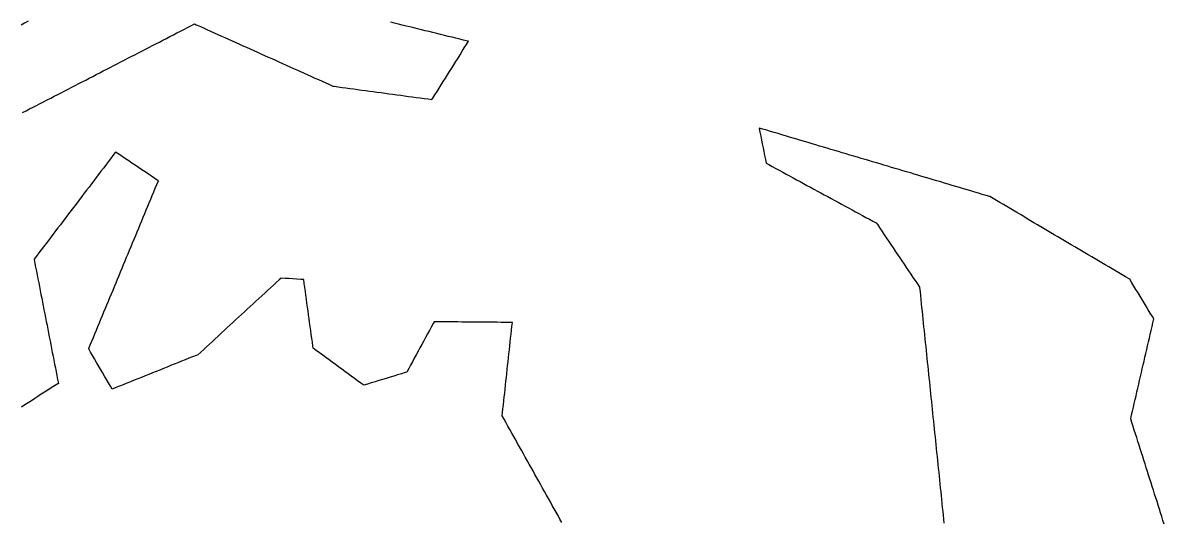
# Model space of a CAD drawing. Header units: millimetres. Extents: x 230 to 3347, y 514 to 5196.
# Drawn here: x 2326.4 to 2615.6, y 3927.3 to 4053.6 of the extents above; entities that cross this region are included whole.
import ezdxf

# ---------------------------------------------------------------- set-up
doc = ezdxf.new("R2010")
doc.units = ezdxf.units.MM
doc.layers.add('ALL_ISLANDS', color=7, linetype='Continuous')
doc.layers.add('OUTLINE_ISLAND_01', color=7, linetype='Continuous')

msp = doc.modelspace()

# ---------------------------------------------------------------- linework, layer by layer
at = {"layer": 'ALL_ISLANDS'}
for points in [[(2327.7464, 4054.0721), (2326.8834, 4053.567), (2326.0203, 4053.0619)], [(2326.3734, 4030.8659), (2327.262, 4031.3247), (2328.1505, 4031.7834), (2329.0391, 4032.2422), (2329.9276, 4032.701), (2330.8162, 4033.1597), (2331.7048, 4033.6185), (2332.5933, 4034.0773), (2333.4819, 4034.536), (2334.3704, 4034.9948), (2335.259, 4035.4536), (2336.1475, 4035.9123), (2337.0361, 4036.3711), (2337.9246, 4036.8299), (2338.8132, 4037.2886), (2339.7018, 4037.7474), (2340.5903, 4038.2062), (2341.4789, 4038.665), (2342.3674, 4039.1237), (2343.256, 4039.5825), (2344.1445, 4040.0413), (2345.0331, 4040.5), (2345.9216, 4040.9588), (2346.8102, 4041.4176), (2347.6988, 4041.8763), (2348.5873, 4042.3351), (2349.4759, 4042.7939), (2350.3644, 4043.2526), (2351.253, 4043.7114), (2352.1415, 4044.1702), (2353.0301, 4044.6289), (2353.9186, 4045.0877), (2354.8072, 4045.5465), (2355.6958, 4046.0052), (2356.5843, 4046.464), (2357.4729, 4046.9228), (2358.3614, 4047.3816), (2359.25, 4047.8403), (2360.1385, 4048.2991), (2361.0271, 4048.7579), (2361.9156, 4049.2166), (2362.8042, 4049.6754), (2363.6928, 4050.1342), (2364.5813, 4050.5929), (2365.4699, 4051.0517), (2366.3584, 4051.5105), (2367.247, 4051.9692), (2368.1355, 4052.428), (2369.0241, 4052.8868), (2369.9127, 4053.3455), (2370.355, 4053.1468), (2371.2671, 4052.7369), (2372.1792, 4052.327), (2373.0914, 4051.9171), (2374.0035, 4051.5072), (2374.9156, 4051.0974), (2375.8278, 4050.6875), (2376.7399, 4050.2776), (2377.6521, 4049.8677), (2378.5642, 4049.4578), (2379.4763, 4049.0479), (2380.3885, 4048.638), (2381.3006, 4048.2282), (2382.2127, 4047.8183), (2383.1249, 4047.4084), (2384.037, 4046.9985), (2384.9492, 4046.5886), (2385.8613, 4046.1787), (2386.7734, 4045.7688), (2387.6856, 4045.359), (2388.5977, 4044.9491), (2389.5098, 4044.5392), (2390.422, 4044.1293), (2391.3341, 4043.7194), (2392.2463, 4043.3095), (2393.1584, 4042.8997), (2394.0705, 4042.4898), (2394.9827, 4042.0799), (2395.8948, 4041.67), (2396.8069, 4041.2601), (2397.7191, 4040.8502), (2398.6312, 4040.4403), (2399.5434, 4040.0305), (2400.4555, 4039.6206), (2401.3676, 4039.2107), (2402.2798, 4038.8008), (2403.1919, 4038.3909), (2404.104, 4037.981), (2405.0162, 4037.5711), (2405.3253, 4037.5293), (2406.3163, 4037.3951), (2407.3072, 4037.2609), (2408.2982, 4037.1268), (2409.2891, 4036.9926), (2410.2801, 4036.8584), (2411.2711, 4036.7243), (2412.262, 4036.5901), (2413.253, 4036.4559), (2414.2439, 4036.3218), (2415.2349, 4036.1876), (2416.2258, 4036.0534), (2417.2168, 4035.9192), (2418.2078, 4035.7851), (2419.1987, 4035.6509), (2420.1897, 4035.5167), (2421.1806, 4035.3826), (2422.1716, 4035.2484), (2423.1626, 4035.1142), (2424.1535, 4034.98), (2425.1445, 4034.8459), (2426.1354, 4034.7117), (2427.1264, 4034.5775), (2428.1173, 4034.4434), (2429.1083, 4034.3092), (2430.0993, 4034.175), (2430.324, 4034.5333), (2430.8552, 4035.3805), (2431.3865, 4036.2277), (2431.9178, 4037.0749), (2432.4491, 4037.9221), (2432.9803, 4038.7693), (2433.5116, 4039.6165), (2434.0429, 4040.4637), (2434.5742, 4041.3109), (2435.1055, 4042.1581), (2435.6367, 4043.0053), (2436.168, 4043.8525), (2436.6993, 4044.6997), (2437.2306, 4045.5469), (2437.7618, 4046.3941), (2438.2931, 4047.2413), (2438.8244, 4048.0885), (2439.3557, 4048.9357), (2439.0895, 4049.0009), (2438.1182, 4049.2389), (2437.147, 4049.4768), (2436.1757, 4049.7148), (2435.2044, 4049.9528), (2434.2331, 4050.1907), (2433.2619, 4050.4287), (2432.2906, 4050.6666), (2431.3193, 4050.9046), (2430.348, 4051.1425), (2429.3768, 4051.3805), (2428.4055, 4051.6184), (2427.4342, 4051.8564), (2426.4629, 4052.0944), (2425.4917, 4052.3323), (2424.5204, 4052.5703), (2423.5491, 4052.8082), (2422.5778, 4053.0462), (2421.6066, 4053.2841), (2420.6353, 4053.5221), (2419.664, 4053.76)], [(2615.6385, 3926.5256), (2615.3359, 3927.4787), (2615.0333, 3928.4318), (2614.7307, 3929.3849), (2614.4281, 3930.338), (2614.1255, 3931.2912), (2613.8229, 3932.2443), (2613.5203, 3933.1974), (2613.2177, 3934.1505), (2612.9151, 3935.1036), (2612.6125, 3936.0567), (2612.3099, 3937.0099), (2612.0073, 3937.963), (2611.7047, 3938.9161), (2611.4021, 3939.8692), (2611.0995, 3940.8223), (2610.7969, 3941.7754), (2610.4943, 3942.7286), (2610.1917, 3943.6817), (2609.8891, 3944.6348), (2609.5865, 3945.5879), (2609.2838, 3946.541), (2608.9812, 3947.4941), (2608.6786, 3948.4473), (2608.376, 3949.4004), (2608.0734, 3950.3535), (2607.7708, 3951.3066), (2607.4682, 3952.2597), (2607.1656, 3953.2128), (2607.1707, 3953.2347), (2607.3958, 3954.209), (2607.6208, 3955.1834), (2607.8459, 3956.1577), (2608.071, 3957.1321), (2608.2961, 3958.1064), (2608.5211, 3959.0807), (2608.7462, 3960.0551), (2608.9713, 3961.0294), (2609.1964, 3962.0038), (2609.4215, 3962.9781), (2609.6465, 3963.9524), (2609.8716, 3964.9268), (2610.0967, 3965.9011), (2610.3218, 3966.8755), (2610.5468, 3967.8498), (2610.7719, 3968.8242), (2610.997, 3969.7985), (2611.2221, 3970.7728), (2611.4471, 3971.7472), (2611.6722, 3972.7215), (2611.8973, 3973.6959), (2612.1224, 3974.6702), (2612.3475, 3975.6445), (2612.5725, 3976.6189), (2612.7976, 3977.5932), (2613.0227, 3978.5676), (2612.6466, 3979.1867), (2612.1275, 3980.0414), (2611.6083, 3980.8961), (2611.0892, 3981.7508), (2610.57, 3982.6055), (2610.0509, 3983.4601), (2609.5317, 3984.3148), (2609.0126, 3985.1695), (2608.4934, 3986.0242), (2607.9743, 3986.8789), (2607.4551, 3987.7336), (2606.936, 3988.5883), (2606.7415, 3988.7032), (2605.8807, 3989.212), (2605.0198, 3989.7208), (2604.1589, 3990.2296), (2603.298, 3990.7384), (2602.4371, 3991.2472), (2601.5763, 3991.756), (2600.7154, 3992.2648), (2599.8545, 3992.7736), (2598.9936, 3993.2825), (2598.1327, 3993.7913), (2597.2718, 3994.3001), (2596.411, 3994.8089), (2595.5501, 3995.3177), (2594.6892, 3995.8265), (2593.8283, 3996.3353), (2592.9674, 3996.8441), (2592.1066, 3997.3529), (2591.2457, 3997.8617), (2590.3848, 3998.3705), (2589.5239, 3998.8793), (2588.663, 3999.3881), (2587.8022, 3999.8969), (2586.9413, 4000.4058), (2586.0804, 4000.9146), (2585.2195, 4001.4234), (2584.3586, 4001.9322), (2583.4978, 4002.441), (2582.6369, 4002.9498), (2581.776, 4003.4586), (2580.9151, 4003.9674), (2580.0542, 4004.4762), (2579.1934, 4004.985), (2578.3325, 4005.4938), (2577.4716, 4006.0026), (2576.6107, 4006.5114), (2575.7498, 4007.0203), (2574.889, 4007.5291), (2574.0281, 4008.0379), (2573.1672, 4008.5467), (2572.3063, 4009.0555), (2571.4454, 4009.5643), (2570.5058, 4009.8439), (2569.5473, 4010.129), (2568.5888, 4010.4142), (2567.6304, 4010.6994), (2566.6719, 4010.9846), (2565.7134, 4011.2698), (2564.7549, 4011.5549), (2563.7965, 4011.8401), (2562.838, 4012.1253), (2561.8795, 4012.4105), (2560.921, 4012.6957), (2559.9626, 4012.9808), (2559.0041, 4013.266), (2558.0456, 4013.5512), (2557.0872, 4013.8364), (2556.1287, 4014.1216), (2555.1702, 4014.4067), (2554.2117, 4014.6919), (2553.2533, 4014.9771), (2552.2948, 4015.2623), (2551.3363, 4015.5475), (2550.3778, 4015.8326), (2549.4194, 4016.1178), (2548.4609, 4016.403), (2547.5024, 4016.6882), (2546.5439, 4016.9734), (2545.5855, 4017.2585), (2544.627, 4017.5437), (2543.6685, 4017.8289), (2542.71, 4018.1141), (2541.7516, 4018.3993), (2540.7931, 4018.6844), (2539.8346, 4018.9696), (2538.8761, 4019.2548), (2537.9177, 4019.54), (2536.9592, 4019.8252), (2536.0007, 4020.1103), (2535.0422, 4020.3955), (2534.0838, 4020.6807), (2533.1253, 4020.9659), (2532.1668, 4021.2511), (2531.2084, 4021.5362), (2530.2499, 4021.8214), (2529.2914, 4022.1066), (2528.3329, 4022.3918), (2527.3745, 4022.677), (2526.416, 4022.9621), (2525.4575, 4023.2473), (2524.499, 4023.5325), (2523.5406, 4023.8177), (2522.5821, 4024.1029), (2521.6236, 4024.388), (2520.6651, 4024.6732), (2519.7067, 4024.9584), (2518.7482, 4025.2436), (2517.7897, 4025.5288), (2516.8312, 4025.8139), (2515.8728, 4026.0991), (2514.9143, 4026.3843), (2513.9558, 4026.6695), (2512.9973, 4026.9547), (2513.0171, 4026.8555), (2513.2128, 4025.8748), (2513.4085, 4024.8942), (2513.6042, 4023.9135), (2513.7999, 4022.9328), (2513.9955, 4021.9522), (2514.1912, 4020.9715), (2514.3869, 4019.9908), (2514.5826, 4019.0102), (2514.7783, 4018.0295), (2515.4556, 4017.6619), (2516.3344, 4017.1848), (2517.2133, 4016.7077), (2518.0921, 4016.2306), (2518.971, 4015.7536), (2519.8499, 4015.2765), (2520.7287, 4014.7994), (2521.6076, 4014.3224), (2522.4865, 4013.8453), (2523.3653, 4013.3682), (2524.2442, 4012.8912), (2525.1231, 4012.4141), (2526.0019, 4011.937), (2526.8808, 4011.46), (2527.7597, 4010.9829), (2528.6385, 4010.5058), (2529.5174, 4010.0288), (2530.3963, 4009.5517), (2531.2751, 4009.0746), (2532.154, 4008.5975), (2533.0329, 4008.1205), (2533.9117, 4007.6434), (2534.7906, 4007.1663), (2535.6695, 4006.6893), (2536.5483, 4006.2122), (2537.4272, 4005.7351), (2538.3061, 4005.2581), (2539.1849, 4004.781), (2540.0638, 4004.3039), (2540.9427, 4003.8269), (2541.8215, 4003.3498), (2542.7004, 4002.8727), (2543.0418, 4002.3654), (2543.6001, 4001.5357), (2544.1583, 4000.7061), (2544.7166, 3999.8764), (2545.2749, 3999.0468), (2545.8332, 3998.2171), (2546.3914, 3997.3875), (2546.9497, 3996.5578), (2547.508, 3995.7282), (2548.0663, 3994.8985), (2548.6246, 3994.0689), (2549.1828, 3993.2392), (2549.7411, 3992.4095), (2550.2994, 3991.5799), (2550.8577, 3990.7502), (2551.4159, 3989.9206), (2551.9742, 3989.0909), (2552.5325, 3988.2613), (2553.0908, 3987.4316), (2553.6491, 3986.602), (2553.6637, 3986.4603), (2553.7665, 3985.4656), (2553.8693, 3984.4709), (2553.9721, 3983.4762), (2554.075, 3982.4815), (2554.1778, 3981.4868), (2554.2806, 3980.4921), (2554.3834, 3979.4974), (2554.4862, 3978.5027), (2554.589, 3977.508), (2554.6918, 3976.5133), (2554.7947, 3975.5186), (2554.8975, 3974.5239), (2555.0003, 3973.5292), (2555.1031, 3972.5345), (2555.2059, 3971.5398), (2555.3087, 3970.5451), (2555.4115, 3969.5504), (2555.5144, 3968.5557), (2555.6172, 3967.561), (2555.72, 3966.5663), (2555.8228, 3965.5716), (2555.9256, 3964.5769), (2556.0284, 3963.5821), (2556.1312, 3962.5874), (2556.2341, 3961.5927), (2556.3369, 3960.598), (2556.4397, 3959.6033), (2556.5425, 3958.6086), (2556.6453, 3957.6139), (2556.7481, 3956.6192), (2556.8509, 3955.6245), (2556.9538, 3954.6298), (2557.0566, 3953.6351), (2557.1594, 3952.6404), (2557.2622, 3951.6457), (2557.365, 3950.651), (2557.4678, 3949.6563), (2557.5706, 3948.6616), (2557.6734, 3947.6669), (2557.7763, 3946.6722), (2557.8791, 3945.6775), (2557.9819, 3944.6828), (2558.0847, 3943.6881), (2558.1875, 3942.6934), (2558.2903, 3941.6987), (2558.3931, 3940.704), (2558.496, 3939.7093), (2558.5988, 3938.7146), (2558.7016, 3937.7199), (2558.8044, 3936.7252), (2558.9072, 3935.7305), (2559.01, 3934.7358), (2559.1128, 3933.7411), (2559.2157, 3932.7464), (2559.3185, 3931.7517), (2559.4213, 3930.757), (2559.5241, 3929.7623), (2559.6269, 3928.7676), (2559.7297, 3927.7729), (2559.8325, 3926.7782)], [(2463.0254, 3926.9234), (2462.5373, 3927.7962), (2462.0493, 3928.669), (2461.5612, 3929.5418), (2461.0731, 3930.4146), (2460.5851, 3931.2874), (2460.097, 3932.1602), (2459.609, 3933.033), (2459.1209, 3933.9058), (2458.6329, 3934.7787), (2458.1448, 3935.6515), (2457.6567, 3936.5243), (2457.1687, 3937.3971), (2456.6806, 3938.2699), (2456.1926, 3939.1427), (2455.7045, 3940.0155), (2455.2164, 3940.8883), (2454.7284, 3941.7611), (2454.2403, 3942.634), (2453.7523, 3943.5068), (2453.2642, 3944.3796), (2452.7761, 3945.2524), (2452.2881, 3946.1252), (2451.8, 3946.998), (2451.312, 3947.8708), (2450.8239, 3948.7436), (2450.3359, 3949.6164), (2449.8478, 3950.4893), (2449.3597, 3951.3621), (2448.8717, 3952.2349), (2448.3836, 3953.1077), (2447.8956, 3953.9805), (2447.9834, 3954.7877), (2448.0916, 3955.7818), (2448.1998, 3956.776), (2448.3081, 3957.7701), (2448.4163, 3958.7642), (2448.5245, 3959.7584), (2448.6327, 3960.7525), (2448.7409, 3961.7466), (2448.8491, 3962.7407), (2448.9573, 3963.7349), (2449.0655, 3964.729), (2449.1737, 3965.7231), (2449.2819, 3966.7173), (2449.3901, 3967.7114), (2449.4984, 3968.7055), (2449.6066, 3969.6996), (2449.7148, 3970.6938), (2449.823, 3971.6879), (2449.9312, 3972.682), (2450.0394, 3973.6761), (2450.1476, 3974.6703), (2450.2558, 3975.6644), (2450.364, 3976.6585), (2450.4722, 3977.6527), (2449.6487, 3977.6598), (2448.6487, 3977.6684), (2447.6488, 3977.6771), (2446.6488, 3977.6857), (2445.6489, 3977.6943), (2444.6489, 3977.703), (2443.6489, 3977.7116), (2442.649, 3977.7202), (2441.649, 3977.7289), (2440.649, 3977.7375), (2439.6491, 3977.7462), (2438.6491, 3977.7548), (2437.6492, 3977.7634), (2436.6492, 3977.7721), (2435.6492, 3977.7807), (2434.6493, 3977.7893), (2433.6493, 3977.798), (2432.6493, 3977.8066), (2431.6494, 3977.8153), (2430.6494, 3977.8239), (2430.4025, 3977.369), (2429.9254, 3976.4901), (2429.4483, 3975.6113), (2428.9712, 3974.7324), (2428.4941, 3973.8535), (2428.017, 3972.9747), (2427.5399, 3972.0958), (2427.0628, 3971.217), (2426.5857, 3970.3381), (2426.1086, 3969.4593), (2425.6315, 3968.5804), (2425.1545, 3967.7016), (2424.6774, 3966.8227), (2424.2003, 3965.9439), (2423.7232, 3965.065), (2423.3177, 3964.9414), (2422.3612, 3964.6497), (2421.4047, 3964.358), (2420.4481, 3964.0663), (2419.4916, 3963.7747), (2418.5351, 3963.483), (2417.5786, 3963.1913), (2416.6221, 3962.8997), (2415.6655, 3962.608), (2414.709, 3962.3163), (2413.7525, 3962.0246), (2412.796, 3961.733), (2412.0728, 3962.2651), (2411.2673, 3962.8578), (2410.4619, 3963.4505), (2409.6564, 3964.0432), (2408.851, 3964.6358), (2408.0455, 3965.2285), (2407.2401, 3965.8212), (2406.4347, 3966.4138), (2405.6292, 3967.0065), (2404.8238, 3967.5992), (2404.0183, 3968.1919), (2403.2129, 3968.7845), (2402.4074, 3969.3772), (2401.602, 3969.9699), (2400.7965, 3970.5625), (2399.9911, 3971.1552), (2399.9218, 3971.661), (2399.7861, 3972.6518), (2399.6504, 3973.6425), (2399.5146, 3974.6333), (2399.3789, 3975.624), (2399.2432, 3976.6148), (2399.1075, 3977.6055), (2398.9718, 3978.5962), (2398.836, 3979.587), (2398.7003, 3980.5777), (2398.5646, 3981.5685), (2398.4289, 3982.5592), (2398.2931, 3983.55), (2398.1574, 3984.5407), (2398.0217, 3985.5315), (2397.886, 3986.5222), (2397.7502, 3987.513), (2397.6145, 3988.5037), (2396.8608, 3988.5546), (2395.8631, 3988.622), (2394.8654, 3988.6893), (2393.8676, 3988.7567), (2392.8699, 3988.824), (2391.8722, 3988.8914), (2391.3855, 3988.4433), (2390.6499, 3987.766), (2389.9142, 3987.0886), (2389.1786, 3986.4113), (2388.4429, 3985.7339), (2387.7072, 3985.0566), (2386.9716, 3984.3792), (2386.2359, 3983.7019), (2385.5003, 3983.0245), (2384.7646, 3982.3472), (2384.0289, 3981.6698), (2383.2933, 3980.9925), (2382.5576, 3980.3152), (2381.8219, 3979.6378), (2381.0863, 3978.9605), (2380.3506, 3978.2831), (2379.615, 3977.6058), (2378.8793, 3976.9284), (2378.1436, 3976.2511), (2377.408, 3975.5737), (2376.6723, 3974.8964), (2375.9366, 3974.219), (2375.201, 3973.5417), (2374.4653, 3972.8643), (2373.7297, 3972.187), (2372.994, 3971.5096), (2372.2583, 3970.8323), (2371.5227, 3970.1549), (2370.787, 3969.4776), (2370.3845, 3969.3163), (2369.4563, 3968.9443), (2368.528, 3968.5724), (2367.5998, 3968.2004), (2366.6715, 3967.8285), (2365.7432, 3967.4565), (2364.815, 3967.0846), (2363.8867, 3966.7126), (2362.9585, 3966.3407), (2362.0302, 3965.9687), (2361.102, 3965.5968), (2360.1737, 3965.2248), (2359.2455, 3964.8528), (2358.3172, 3964.4809), (2357.389, 3964.1089), (2356.4607, 3963.737), (2355.5325, 3963.365), (2354.6042, 3962.9931), (2353.676, 3962.6211), (2352.7477, 3962.2492), (2351.8195, 3961.8772), (2350.8912, 3961.5053), (2349.963, 3961.1333), (2349.0347, 3960.7613), (2348.6224, 3961.4736), (2348.1215, 3962.339), (2347.6205, 3963.2045), (2347.1195, 3964.07), (2346.6185, 3964.9354), (2346.1175, 3965.8009), (2345.6165, 3966.6663), (2345.1156, 3967.5318), (2344.6146, 3968.3972), (2344.1136, 3969.2627), (2343.6126, 3970.1281), (2343.1116, 3970.9936), (2343.146, 3971.0766), (2343.5291, 3972.0003), (2343.9122, 3972.924), (2344.2953, 3973.8477), (2344.6784, 3974.7714), (2345.0615, 3975.6952), (2345.4445, 3976.6189), (2345.8276, 3977.5426), (2346.2107, 3978.4663), (2346.5938, 3979.39), (2346.9769, 3980.3137), (2347.36, 3981.2374), (2347.7431, 3982.1611), (2348.1262, 3983.0849), (2348.5092, 3984.0086), (2348.8923, 3984.9323), (2349.2754, 3985.856), (2349.6585, 3986.7797), (2350.0416, 3987.7034), (2350.4247, 3988.6271), (2350.8078, 3989.5508), (2351.1908, 3990.4746), (2351.5739, 3991.3983), (2351.957, 3992.322), (2352.3401, 3993.2457), (2352.7232, 3994.1694), (2353.1063, 3995.0931), (2353.4894, 3996.0168), (2353.8724, 3996.9405), (2354.2555, 3997.8643), (2354.6386, 3998.788), (2355.0217, 3999.7117), (2355.4048, 4000.6354), (2355.7879, 4001.5591), (2356.171, 4002.4828), (2356.554, 4003.4065), (2356.9371, 4004.3302), (2357.3202, 4005.254), (2357.7033, 4006.1777), (2358.0864, 4007.1014), (2358.4695, 4008.0251), (2358.8526, 4008.9488), (2359.2357, 4009.8725), (2359.6187, 4010.7962), (2360.0018, 4011.7199), (2360.3849, 4012.6437), (2360.768, 4013.5674), (2360.7268, 4013.5951), (2359.8966, 4014.1526), (2359.0664, 4014.7101), (2358.2363, 4015.2677), (2357.4061, 4015.8252), (2356.576, 4016.3827), (2355.7458, 4016.9402), (2354.9157, 4017.4978), (2354.0855, 4018.0553), (2353.2553, 4018.6128), (2352.4252, 4019.1704), (2351.595, 4019.7279), (2350.7649, 4020.2854), (2349.9347, 4020.843), (2349.8604, 4020.7453), (2349.255, 4019.9494), (2348.6496, 4019.1535), (2348.0442, 4018.3576), (2347.4388, 4017.5617), (2346.8334, 4016.7658), (2346.228, 4015.9699), (2345.6225, 4015.1739), (2345.0171, 4014.378), (2344.4117, 4013.5821), (2343.8063, 4012.7862), (2343.2009, 4011.9903), (2342.5955, 4011.1944), (2341.9901, 4010.3985), (2341.3846, 4009.6026), (2340.7792, 4008.8067), (2340.1738, 4008.0108), (2339.5684, 4007.2148), (2338.963, 4006.4189), (2338.3576, 4005.623), (2337.7522, 4004.8271), (2337.1467, 4004.0312), (2336.5413, 4003.2353), (2335.9359, 4002.4394), (2335.3305, 4001.6435), (2334.7251, 4000.8476), (2334.1197, 4000.0516), (2333.5143, 3999.2557), (2332.9088, 3998.4598), (2332.3034, 3997.6639), (2331.698, 3996.868), (2331.0926, 3996.0721), (2330.4872, 3995.2762), (2329.8818, 3994.4803), (2329.2764, 3993.6844), (2329.2901, 3993.6143), (2329.4821, 3992.633), (2329.6742, 3991.6516), (2329.8662, 3990.6702), (2330.0583, 3989.6888), (2330.2504, 3988.7074), (2330.4424, 3987.726), (2330.6345, 3986.7446), (2330.8265, 3985.7633), (2331.0186, 3984.7819), (2331.2106, 3983.8005), (2331.4027, 3982.8191), (2331.5948, 3981.8377), (2331.7868, 3980.8563), (2331.9789, 3979.875), (2332.1709, 3978.8936), (2332.363, 3977.9122), (2332.5551, 3976.9308), (2332.7471, 3975.9494), (2332.9392, 3974.968), (2333.1312, 3973.9867), (2333.3233, 3973.0053), (2333.5154, 3972.0239), (2333.7074, 3971.0425), (2333.8995, 3970.0611), (2334.0915, 3969.0797), (2334.2836, 3968.0984), (2334.4756, 3967.117), (2334.6677, 3966.1356), (2334.8598, 3965.1542), (2335.0518, 3964.1728), (2335.2439, 3963.1914), (2335.4359, 3962.2101), (2335.3172, 3962.1338), (2334.476, 3961.5931), (2333.6347, 3961.0525), (2332.7935, 3960.5118), (2331.9522, 3959.9712), (2331.111, 3959.4305), (2330.2697, 3958.8899), (2329.4285, 3958.3492), (2328.5872, 3957.8086), (2327.746, 3957.2679), (2326.9047, 3956.7273), (2326.0635, 3956.1866)]]:
    msp.add_lwpolyline(points, dxfattribs=at)
at = {"layer": 'OUTLINE_ISLAND_01'}
for points in [[(2327.7464, 4054.0721), (2326.8834, 4053.567), (2326.0203, 4053.0619)], [(2326.3734, 4030.8659), (2327.262, 4031.3247), (2328.1505, 4031.7834), (2329.0391, 4032.2422), (2329.9276, 4032.701), (2330.8162, 4033.1597), (2331.7048, 4033.6185), (2332.5933, 4034.0773), (2333.4819, 4034.536), (2334.3704, 4034.9948), (2335.259, 4035.4536), (2336.1475, 4035.9123), (2337.0361, 4036.3711), (2337.9246, 4036.8299), (2338.8132, 4037.2886), (2339.7018, 4037.7474), (2340.5903, 4038.2062), (2341.4789, 4038.665), (2342.3674, 4039.1237), (2343.256, 4039.5825), (2344.1445, 4040.0413), (2345.0331, 4040.5), (2345.9216, 4040.9588), (2346.8102, 4041.4176), (2347.6988, 4041.8763), (2348.5873, 4042.3351), (2349.4759, 4042.7939), (2350.3644, 4043.2526), (2351.253, 4043.7114), (2352.1415, 4044.1702), (2353.0301, 4044.6289), (2353.9186, 4045.0877), (2354.8072, 4045.5465), (2355.6958, 4046.0052), (2356.5843, 4046.464), (2357.4729, 4046.9228), (2358.3614, 4047.3816), (2359.25, 4047.8403), (2360.1385, 4048.2991), (2361.0271, 4048.7579), (2361.9156, 4049.2166), (2362.8042, 4049.6754), (2363.6928, 4050.1342), (2364.5813, 4050.5929), (2365.4699, 4051.0517), (2366.3584, 4051.5105), (2367.247, 4051.9692), (2368.1355, 4052.428), (2369.0241, 4052.8868), (2369.9127, 4053.3455), (2370.355, 4053.1468), (2371.2671, 4052.7369), (2372.1792, 4052.327), (2373.0914, 4051.9171), (2374.0035, 4051.5072), (2374.9156, 4051.0974), (2375.8278, 4050.6875), (2376.7399, 4050.2776), (2377.6521, 4049.8677), (2378.5642, 4049.4578), (2379.4763, 4049.0479), (2380.3885, 4048.638), (2381.3006, 4048.2282), (2382.2127, 4047.8183), (2383.1249, 4047.4084), (2384.037, 4046.9985), (2384.9492, 4046.5886), (2385.8613, 4046.1787), (2386.7734, 4045.7688), (2387.6856, 4045.359), (2388.5977, 4044.9491), (2389.5098, 4044.5392), (2390.422, 4044.1293), (2391.3341, 4043.7194), (2392.2463, 4043.3095), (2393.1584, 4042.8997), (2394.0705, 4042.4898), (2394.9827, 4042.0799), (2395.8948, 4041.67), (2396.8069, 4041.2601), (2397.7191, 4040.8502), (2398.6312, 4040.4403), (2399.5434, 4040.0305), (2400.4555, 4039.6206), (2401.3676, 4039.2107), (2402.2798, 4038.8008), (2403.1919, 4038.3909), (2404.104, 4037.981), (2405.0162, 4037.5711), (2405.3253, 4037.5293), (2406.3163, 4037.3951), (2407.3072, 4037.2609), (2408.2982, 4037.1268), (2409.2891, 4036.9926), (2410.2801, 4036.8584), (2411.2711, 4036.7243), (2412.262, 4036.5901), (2413.253, 4036.4559), (2414.2439, 4036.3218), (2415.2349, 4036.1876), (2416.2258, 4036.0534), (2417.2168, 4035.9192), (2418.2078, 4035.7851), (2419.1987, 4035.6509), (2420.1897, 4035.5167), (2421.1806, 4035.3826), (2422.1716, 4035.2484), (2423.1626, 4035.1142), (2424.1535, 4034.98), (2425.1445, 4034.8459), (2426.1354, 4034.7117), (2427.1264, 4034.5775), (2428.1173, 4034.4434), (2429.1083, 4034.3092), (2430.0993, 4034.175), (2430.324, 4034.5333), (2430.8552, 4035.3805), (2431.3865, 4036.2277), (2431.9178, 4037.0749), (2432.4491, 4037.9221), (2432.9803, 4038.7693), (2433.5116, 4039.6165), (2434.0429, 4040.4637), (2434.5742, 4041.3109), (2435.1055, 4042.1581), (2435.6367, 4043.0053), (2436.168, 4043.8525), (2436.6993, 4044.6997), (2437.2306, 4045.5469), (2437.7618, 4046.3941), (2438.2931, 4047.2413), (2438.8244, 4048.0885), (2439.3557, 4048.9357), (2439.0895, 4049.0009), (2438.1182, 4049.2389), (2437.147, 4049.4768), (2436.1757, 4049.7148), (2435.2044, 4049.9528), (2434.2331, 4050.1907), (2433.2619, 4050.4287), (2432.2906, 4050.6666), (2431.3193, 4050.9046), (2430.348, 4051.1425), (2429.3768, 4051.3805), (2428.4055, 4051.6184), (2427.4342, 4051.8564), (2426.4629, 4052.0944), (2425.4917, 4052.3323), (2424.5204, 4052.5703), (2423.5491, 4052.8082), (2422.5778, 4053.0462), (2421.6066, 4053.2841), (2420.6353, 4053.5221), (2419.664, 4053.76)], [(2615.6385, 3926.5256), (2615.3359, 3927.4787), (2615.0333, 3928.4318), (2614.7307, 3929.3849), (2614.4281, 3930.338), (2614.1255, 3931.2912), (2613.8229, 3932.2443), (2613.5203, 3933.1974), (2613.2177, 3934.1505), (2612.9151, 3935.1036), (2612.6125, 3936.0567), (2612.3099, 3937.0099), (2612.0073, 3937.963), (2611.7047, 3938.9161), (2611.4021, 3939.8692), (2611.0995, 3940.8223), (2610.7969, 3941.7754), (2610.4943, 3942.7286), (2610.1917, 3943.6817), (2609.8891, 3944.6348), (2609.5865, 3945.5879), (2609.2838, 3946.541), (2608.9812, 3947.4941), (2608.6786, 3948.4473), (2608.376, 3949.4004), (2608.0734, 3950.3535), (2607.7708, 3951.3066), (2607.4682, 3952.2597), (2607.1656, 3953.2128), (2607.1707, 3953.2347), (2607.3958, 3954.209), (2607.6208, 3955.1834), (2607.8459, 3956.1577), (2608.071, 3957.1321), (2608.2961, 3958.1064), (2608.5211, 3959.0807), (2608.7462, 3960.0551), (2608.9713, 3961.0294), (2609.1964, 3962.0038), (2609.4215, 3962.9781), (2609.6465, 3963.9524), (2609.8716, 3964.9268), (2610.0967, 3965.9011), (2610.3218, 3966.8755), (2610.5468, 3967.8498), (2610.7719, 3968.8242), (2610.997, 3969.7985), (2611.2221, 3970.7728), (2611.4471, 3971.7472), (2611.6722, 3972.7215), (2611.8973, 3973.6959), (2612.1224, 3974.6702), (2612.3475, 3975.6445), (2612.5725, 3976.6189), (2612.7976, 3977.5932), (2613.0227, 3978.5676), (2612.6466, 3979.1867), (2612.1275, 3980.0414), (2611.6083, 3980.8961), (2611.0892, 3981.7508), (2610.57, 3982.6055), (2610.0509, 3983.4601), (2609.5317, 3984.3148), (2609.0126, 3985.1695), (2608.4934, 3986.0242), (2607.9743, 3986.8789), (2607.4551, 3987.7336), (2606.936, 3988.5883), (2606.7415, 3988.7032), (2605.8807, 3989.212), (2605.0198, 3989.7208), (2604.1589, 3990.2296), (2603.298, 3990.7384), (2602.4371, 3991.2472), (2601.5763, 3991.756), (2600.7154, 3992.2648), (2599.8545, 3992.7736), (2598.9936, 3993.2825), (2598.1327, 3993.7913), (2597.2718, 3994.3001), (2596.411, 3994.8089), (2595.5501, 3995.3177), (2594.6892, 3995.8265), (2593.8283, 3996.3353), (2592.9674, 3996.8441), (2592.1066, 3997.3529), (2591.2457, 3997.8617), (2590.3848, 3998.3705), (2589.5239, 3998.8793), (2588.663, 3999.3881), (2587.8022, 3999.8969), (2586.9413, 4000.4058), (2586.0804, 4000.9146), (2585.2195, 4001.4234), (2584.3586, 4001.9322), (2583.4978, 4002.441), (2582.6369, 4002.9498), (2581.776, 4003.4586), (2580.9151, 4003.9674), (2580.0542, 4004.4762), (2579.1934, 4004.985), (2578.3325, 4005.4938), (2577.4716, 4006.0026), (2576.6107, 4006.5114), (2575.7498, 4007.0203), (2574.889, 4007.5291), (2574.0281, 4008.0379), (2573.1672, 4008.5467), (2572.3063, 4009.0555), (2571.4454, 4009.5643), (2570.5058, 4009.8439), (2569.5473, 4010.129), (2568.5888, 4010.4142), (2567.6304, 4010.6994), (2566.6719, 4010.9846), (2565.7134, 4011.2698), (2564.7549, 4011.5549), (2563.7965, 4011.8401), (2562.838, 4012.1253), (2561.8795, 4012.4105), (2560.921, 4012.6957), (2559.9626, 4012.9808), (2559.0041, 4013.266), (2558.0456, 4013.5512), (2557.0872, 4013.8364), (2556.1287, 4014.1216), (2555.1702, 4014.4067), (2554.2117, 4014.6919), (2553.2533, 4014.9771), (2552.2948, 4015.2623), (2551.3363, 4015.5475), (2550.3778, 4015.8326), (2549.4194, 4016.1178), (2548.4609, 4016.403), (2547.5024, 4016.6882), (2546.5439, 4016.9734), (2545.5855, 4017.2585), (2544.627, 4017.5437), (2543.6685, 4017.8289), (2542.71, 4018.1141), (2541.7516, 4018.3993), (2540.7931, 4018.6844), (2539.8346, 4018.9696), (2538.8761, 4019.2548), (2537.9177, 4019.54), (2536.9592, 4019.8252), (2536.0007, 4020.1103), (2535.0422, 4020.3955), (2534.0838, 4020.6807), (2533.1253, 4020.9659), (2532.1668, 4021.2511), (2531.2084, 4021.5362), (2530.2499, 4021.8214), (2529.2914, 4022.1066), (2528.3329, 4022.3918), (2527.3745, 4022.677), (2526.416, 4022.9621), (2525.4575, 4023.2473), (2524.499, 4023.5325), (2523.5406, 4023.8177), (2522.5821, 4024.1029), (2521.6236, 4024.388), (2520.6651, 4024.6732), (2519.7067, 4024.9584), (2518.7482, 4025.2436), (2517.7897, 4025.5288), (2516.8312, 4025.8139), (2515.8728, 4026.0991), (2514.9143, 4026.3843), (2513.9558, 4026.6695), (2512.9973, 4026.9547), (2513.0171, 4026.8555), (2513.2128, 4025.8748), (2513.4085, 4024.8942), (2513.6042, 4023.9135), (2513.7999, 4022.9328), (2513.9955, 4021.9522), (2514.1912, 4020.9715), (2514.3869, 4019.9908), (2514.5826, 4019.0102), (2514.7783, 4018.0295), (2515.4556, 4017.6619), (2516.3344, 4017.1848), (2517.2133, 4016.7077), (2518.0921, 4016.2306), (2518.971, 4015.7536), (2519.8499, 4015.2765), (2520.7287, 4014.7994), (2521.6076, 4014.3224), (2522.4865, 4013.8453), (2523.3653, 4013.3682), (2524.2442, 4012.8912), (2525.1231, 4012.4141), (2526.0019, 4011.937), (2526.8808, 4011.46), (2527.7597, 4010.9829), (2528.6385, 4010.5058), (2529.5174, 4010.0288), (2530.3963, 4009.5517), (2531.2751, 4009.0746), (2532.154, 4008.5975), (2533.0329, 4008.1205), (2533.9117, 4007.6434), (2534.7906, 4007.1663), (2535.6695, 4006.6893), (2536.5483, 4006.2122), (2537.4272, 4005.7351), (2538.3061, 4005.2581), (2539.1849, 4004.781), (2540.0638, 4004.3039), (2540.9427, 4003.8269), (2541.8215, 4003.3498), (2542.7004, 4002.8727), (2543.0418, 4002.3654), (2543.6001, 4001.5357), (2544.1583, 4000.7061), (2544.7166, 3999.8764), (2545.2749, 3999.0468), (2545.8332, 3998.2171), (2546.3914, 3997.3875), (2546.9497, 3996.5578), (2547.508, 3995.7282), (2548.0663, 3994.8985), (2548.6246, 3994.0689), (2549.1828, 3993.2392), (2549.7411, 3992.4095), (2550.2994, 3991.5799), (2550.8577, 3990.7502), (2551.4159, 3989.9206), (2551.9742, 3989.0909), (2552.5325, 3988.2613), (2553.0908, 3987.4316), (2553.6491, 3986.602), (2553.6637, 3986.4603), (2553.7665, 3985.4656), (2553.8693, 3984.4709), (2553.9721, 3983.4762), (2554.075, 3982.4815), (2554.1778, 3981.4868), (2554.2806, 3980.4921), (2554.3834, 3979.4974), (2554.4862, 3978.5027), (2554.589, 3977.508), (2554.6918, 3976.5133), (2554.7947, 3975.5186), (2554.8975, 3974.5239), (2555.0003, 3973.5292), (2555.1031, 3972.5345), (2555.2059, 3971.5398), (2555.3087, 3970.5451), (2555.4115, 3969.5504), (2555.5144, 3968.5557), (2555.6172, 3967.561), (2555.72, 3966.5663), (2555.8228, 3965.5716), (2555.9256, 3964.5769), (2556.0284, 3963.5821), (2556.1312, 3962.5874), (2556.2341, 3961.5927), (2556.3369, 3960.598), (2556.4397, 3959.6033), (2556.5425, 3958.6086), (2556.6453, 3957.6139), (2556.7481, 3956.6192), (2556.8509, 3955.6245), (2556.9538, 3954.6298), (2557.0566, 3953.6351), (2557.1594, 3952.6404), (2557.2622, 3951.6457), (2557.365, 3950.651), (2557.4678, 3949.6563), (2557.5706, 3948.6616), (2557.6734, 3947.6669), (2557.7763, 3946.6722), (2557.8791, 3945.6775), (2557.9819, 3944.6828), (2558.0847, 3943.6881), (2558.1875, 3942.6934), (2558.2903, 3941.6987), (2558.3931, 3940.704), (2558.496, 3939.7093), (2558.5988, 3938.7146), (2558.7016, 3937.7199), (2558.8044, 3936.7252), (2558.9072, 3935.7305), (2559.01, 3934.7358), (2559.1128, 3933.7411), (2559.2157, 3932.7464), (2559.3185, 3931.7517), (2559.4213, 3930.757), (2559.5241, 3929.7623), (2559.6269, 3928.7676), (2559.7297, 3927.7729), (2559.8325, 3926.7782)], [(2463.0254, 3926.9234), (2462.5373, 3927.7962), (2462.0493, 3928.669), (2461.5612, 3929.5418), (2461.0731, 3930.4146), (2460.5851, 3931.2874), (2460.097, 3932.1602), (2459.609, 3933.033), (2459.1209, 3933.9058), (2458.6329, 3934.7787), (2458.1448, 3935.6515), (2457.6567, 3936.5243), (2457.1687, 3937.3971), (2456.6806, 3938.2699), (2456.1926, 3939.1427), (2455.7045, 3940.0155), (2455.2164, 3940.8883), (2454.7284, 3941.7611), (2454.2403, 3942.634), (2453.7523, 3943.5068), (2453.2642, 3944.3796), (2452.7761, 3945.2524), (2452.2881, 3946.1252), (2451.8, 3946.998), (2451.312, 3947.8708), (2450.8239, 3948.7436), (2450.3359, 3949.6164), (2449.8478, 3950.4893), (2449.3597, 3951.3621), (2448.8717, 3952.2349), (2448.3836, 3953.1077), (2447.8956, 3953.9805), (2447.9834, 3954.7877), (2448.0916, 3955.7818), (2448.1998, 3956.776), (2448.3081, 3957.7701), (2448.4163, 3958.7642), (2448.5245, 3959.7584), (2448.6327, 3960.7525), (2448.7409, 3961.7466), (2448.8491, 3962.7407), (2448.9573, 3963.7349), (2449.0655, 3964.729), (2449.1737, 3965.7231), (2449.2819, 3966.7173), (2449.3901, 3967.7114), (2449.4984, 3968.7055), (2449.6066, 3969.6996), (2449.7148, 3970.6938), (2449.823, 3971.6879), (2449.9312, 3972.682), (2450.0394, 3973.6761), (2450.1476, 3974.6703), (2450.2558, 3975.6644), (2450.364, 3976.6585), (2450.4722, 3977.6527), (2449.6487, 3977.6598), (2448.6487, 3977.6684), (2447.6488, 3977.6771), (2446.6488, 3977.6857), (2445.6489, 3977.6943), (2444.6489, 3977.703), (2443.6489, 3977.7116), (2442.649, 3977.7202), (2441.649, 3977.7289), (2440.649, 3977.7375), (2439.6491, 3977.7462), (2438.6491, 3977.7548), (2437.6492, 3977.7634), (2436.6492, 3977.7721), (2435.6492, 3977.7807), (2434.6493, 3977.7893), (2433.6493, 3977.798), (2432.6493, 3977.8066), (2431.6494, 3977.8153), (2430.6494, 3977.8239), (2430.4025, 3977.369), (2429.9254, 3976.4901), (2429.4483, 3975.6113), (2428.9712, 3974.7324), (2428.4941, 3973.8535), (2428.017, 3972.9747), (2427.5399, 3972.0958), (2427.0628, 3971.217), (2426.5857, 3970.3381), (2426.1086, 3969.4593), (2425.6315, 3968.5804), (2425.1545, 3967.7016), (2424.6774, 3966.8227), (2424.2003, 3965.9439), (2423.7232, 3965.065), (2423.3177, 3964.9414), (2422.3612, 3964.6497), (2421.4047, 3964.358), (2420.4481, 3964.0663), (2419.4916, 3963.7747), (2418.5351, 3963.483), (2417.5786, 3963.1913), (2416.6221, 3962.8997), (2415.6655, 3962.608), (2414.709, 3962.3163), (2413.7525, 3962.0246), (2412.796, 3961.733), (2412.0728, 3962.2651), (2411.2673, 3962.8578), (2410.4619, 3963.4505), (2409.6564, 3964.0432), (2408.851, 3964.6358), (2408.0455, 3965.2285), (2407.2401, 3965.8212), (2406.4347, 3966.4138), (2405.6292, 3967.0065), (2404.8238, 3967.5992), (2404.0183, 3968.1919), (2403.2129, 3968.7845), (2402.4074, 3969.3772), (2401.602, 3969.9699), (2400.7965, 3970.5625), (2399.9911, 3971.1552), (2399.9218, 3971.661), (2399.7861, 3972.6518), (2399.6504, 3973.6425), (2399.5146, 3974.6333), (2399.3789, 3975.624), (2399.2432, 3976.6148), (2399.1075, 3977.6055), (2398.9718, 3978.5962), (2398.836, 3979.587), (2398.7003, 3980.5777), (2398.5646, 3981.5685), (2398.4289, 3982.5592), (2398.2931, 3983.55), (2398.1574, 3984.5407), (2398.0217, 3985.5315), (2397.886, 3986.5222), (2397.7502, 3987.513), (2397.6145, 3988.5037), (2396.8608, 3988.5546), (2395.8631, 3988.622), (2394.8654, 3988.6893), (2393.8676, 3988.7567), (2392.8699, 3988.824), (2391.8722, 3988.8914), (2391.3855, 3988.4433), (2390.6499, 3987.766), (2389.9142, 3987.0886), (2389.1786, 3986.4113), (2388.4429, 3985.7339), (2387.7072, 3985.0566), (2386.9716, 3984.3792), (2386.2359, 3983.7019), (2385.5003, 3983.0245), (2384.7646, 3982.3472), (2384.0289, 3981.6698), (2383.2933, 3980.9925), (2382.5576, 3980.3152), (2381.8219, 3979.6378), (2381.0863, 3978.9605), (2380.3506, 3978.2831), (2379.615, 3977.6058), (2378.8793, 3976.9284), (2378.1436, 3976.2511), (2377.408, 3975.5737), (2376.6723, 3974.8964), (2375.9366, 3974.219), (2375.201, 3973.5417), (2374.4653, 3972.8643), (2373.7297, 3972.187), (2372.994, 3971.5096), (2372.2583, 3970.8323), (2371.5227, 3970.1549), (2370.787, 3969.4776), (2370.3845, 3969.3163), (2369.4563, 3968.9443), (2368.528, 3968.5724), (2367.5998, 3968.2004), (2366.6715, 3967.8285), (2365.7432, 3967.4565), (2364.815, 3967.0846), (2363.8867, 3966.7126), (2362.9585, 3966.3407), (2362.0302, 3965.9687), (2361.102, 3965.5968), (2360.1737, 3965.2248), (2359.2455, 3964.8528), (2358.3172, 3964.4809), (2357.389, 3964.1089), (2356.4607, 3963.737), (2355.5325, 3963.365), (2354.6042, 3962.9931), (2353.676, 3962.6211), (2352.7477, 3962.2492), (2351.8195, 3961.8772), (2350.8912, 3961.5053), (2349.963, 3961.1333), (2349.0347, 3960.7613), (2348.6224, 3961.4736), (2348.1215, 3962.339), (2347.6205, 3963.2045), (2347.1195, 3964.07), (2346.6185, 3964.9354), (2346.1175, 3965.8009), (2345.6165, 3966.6663), (2345.1156, 3967.5318), (2344.6146, 3968.3972), (2344.1136, 3969.2627), (2343.6126, 3970.1281), (2343.1116, 3970.9936), (2343.146, 3971.0766), (2343.5291, 3972.0003), (2343.9122, 3972.924), (2344.2953, 3973.8477), (2344.6784, 3974.7714), (2345.0615, 3975.6952), (2345.4445, 3976.6189), (2345.8276, 3977.5426), (2346.2107, 3978.4663), (2346.5938, 3979.39), (2346.9769, 3980.3137), (2347.36, 3981.2374), (2347.7431, 3982.1611), (2348.1262, 3983.0849), (2348.5092, 3984.0086), (2348.8923, 3984.9323), (2349.2754, 3985.856), (2349.6585, 3986.7797), (2350.0416, 3987.7034), (2350.4247, 3988.6271), (2350.8078, 3989.5508), (2351.1908, 3990.4746), (2351.5739, 3991.3983), (2351.957, 3992.322), (2352.3401, 3993.2457), (2352.7232, 3994.1694), (2353.1063, 3995.0931), (2353.4894, 3996.0168), (2353.8724, 3996.9405), (2354.2555, 3997.8643), (2354.6386, 3998.788), (2355.0217, 3999.7117), (2355.4048, 4000.6354), (2355.7879, 4001.5591), (2356.171, 4002.4828), (2356.554, 4003.4065), (2356.9371, 4004.3302), (2357.3202, 4005.254), (2357.7033, 4006.1777), (2358.0864, 4007.1014), (2358.4695, 4008.0251), (2358.8526, 4008.9488), (2359.2357, 4009.8725), (2359.6187, 4010.7962), (2360.0018, 4011.7199), (2360.3849, 4012.6437), (2360.768, 4013.5674), (2360.7268, 4013.5951), (2359.8966, 4014.1526), (2359.0664, 4014.7101), (2358.2363, 4015.2677), (2357.4061, 4015.8252), (2356.576, 4016.3827), (2355.7458, 4016.9402), (2354.9157, 4017.4978), (2354.0855, 4018.0553), (2353.2553, 4018.6128), (2352.4252, 4019.1704), (2351.595, 4019.7279), (2350.7649, 4020.2854), (2349.9347, 4020.843), (2349.8604, 4020.7453), (2349.255, 4019.9494), (2348.6496, 4019.1535), (2348.0442, 4018.3576), (2347.4388, 4017.5617), (2346.8334, 4016.7658), (2346.228, 4015.9699), (2345.6225, 4015.1739), (2345.0171, 4014.378), (2344.4117, 4013.5821), (2343.8063, 4012.7862), (2343.2009, 4011.9903), (2342.5955, 4011.1944), (2341.9901, 4010.3985), (2341.3846, 4009.6026), (2340.7792, 4008.8067), (2340.1738, 4008.0108), (2339.5684, 4007.2148), (2338.963, 4006.4189), (2338.3576, 4005.623), (2337.7522, 4004.8271), (2337.1467, 4004.0312), (2336.5413, 4003.2353), (2335.9359, 4002.4394), (2335.3305, 4001.6435), (2334.7251, 4000.8476), (2334.1197, 4000.0516), (2333.5143, 3999.2557), (2332.9088, 3998.4598), (2332.3034, 3997.6639), (2331.698, 3996.868), (2331.0926, 3996.0721), (2330.4872, 3995.2762), (2329.8818, 3994.4803), (2329.2764, 3993.6844), (2329.2901, 3993.6143), (2329.4821, 3992.633), (2329.6742, 3991.6516), (2329.8662, 3990.6702), (2330.0583, 3989.6888), (2330.2504, 3988.7074), (2330.4424, 3987.726), (2330.6345, 3986.7446), (2330.8265, 3985.7633), (2331.0186, 3984.7819), (2331.2106, 3983.8005), (2331.4027, 3982.8191), (2331.5948, 3981.8377), (2331.7868, 3980.8563), (2331.9789, 3979.875), (2332.1709, 3978.8936), (2332.363, 3977.9122), (2332.5551, 3976.9308), (2332.7471, 3975.9494), (2332.9392, 3974.968), (2333.1312, 3973.9867), (2333.3233, 3973.0053), (2333.5154, 3972.0239), (2333.7074, 3971.0425), (2333.8995, 3970.0611), (2334.0915, 3969.0797), (2334.2836, 3968.0984), (2334.4756, 3967.117), (2334.6677, 3966.1356), (2334.8598, 3965.1542), (2335.0518, 3964.1728), (2335.2439, 3963.1914), (2335.4359, 3962.2101), (2335.3172, 3962.1338), (2334.476, 3961.5931), (2333.6347, 3961.0525), (2332.7935, 3960.5118), (2331.9522, 3959.9712), (2331.111, 3959.4305), (2330.2697, 3958.8899), (2329.4285, 3958.3492), (2328.5872, 3957.8086), (2327.746, 3957.2679), (2326.9047, 3956.7273), (2326.0635, 3956.1866)]]:
    msp.add_lwpolyline(points, dxfattribs=at)

doc.saveas('drawing.dxf')
